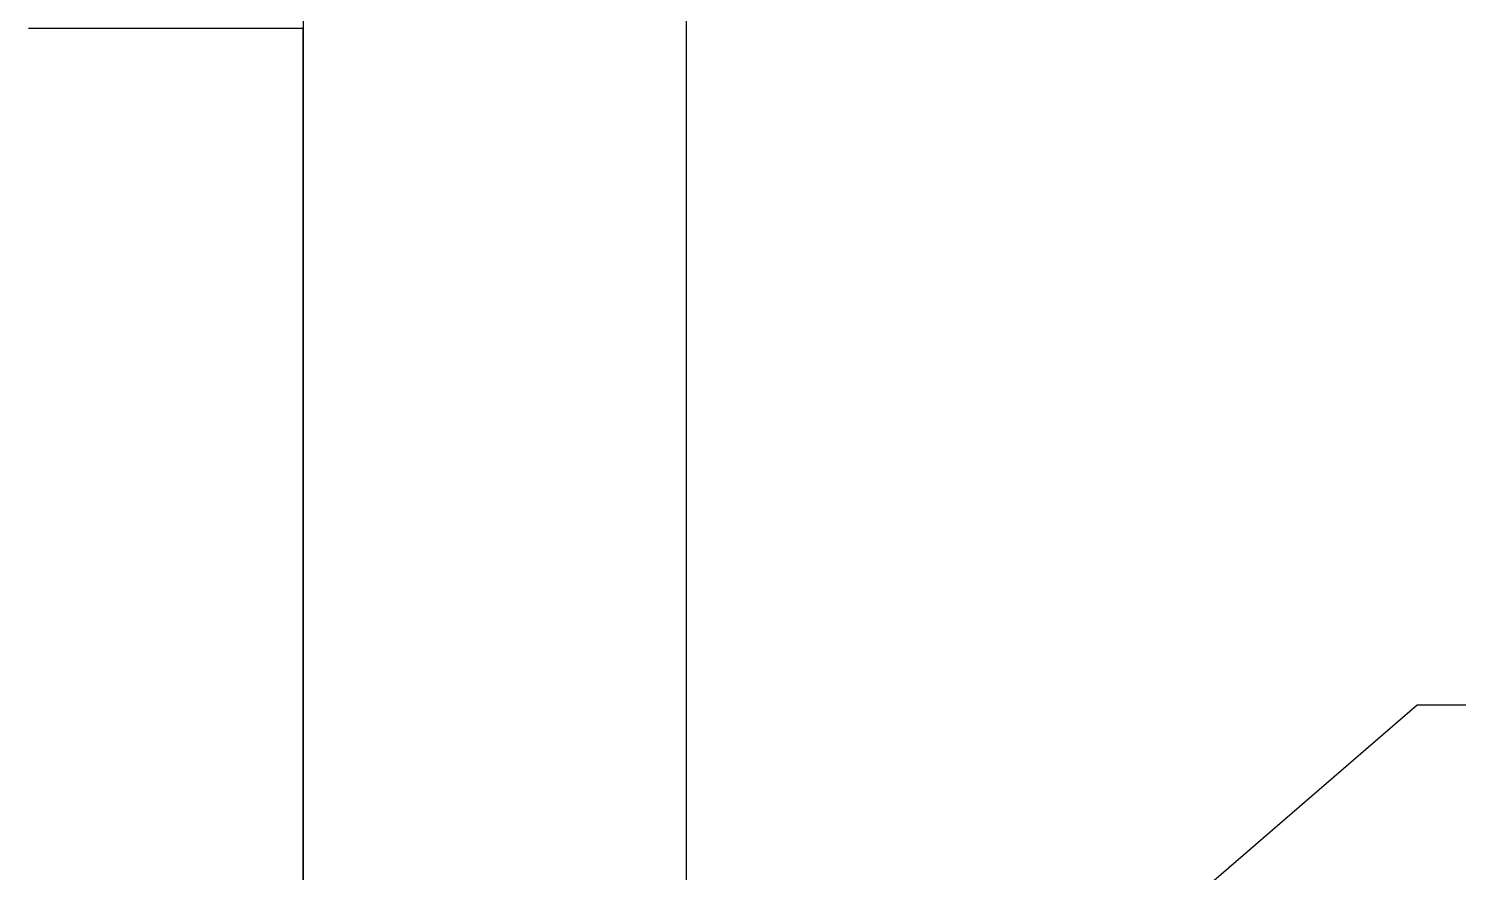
# Model space of a CAD drawing. Header units: millimetres. Extents: x 318 to 879, y 422 to 911.
# Drawn here: x 784.83 to 822.15, y 608.97 to 630.99 of the extents above; entities that cross this region are included whole.
import ezdxf

# ---------------------------------------------------------------- set-up
doc = ezdxf.new("R2010")
doc.units = ezdxf.units.MM

msp = doc.modelspace()

# ---------------------------------------------------------------- linework, layer by layer
at = {"color": 7, "linetype": 'Continuous', "lineweight": 30, "true_color": 0xffffff}
for p, q in [((791.992, 699.934), (791.992, 526.447)), ((801.992, 699.934), (801.992, 526.447)), ((791.992, 645.906), (791.992, 630.986)), ((791.992, 630.986), (784.826, 630.986)), ((791.992, 526.447), (791.992, 630.986))]:
    msp.add_line(p, q, dxfattribs=at)
at = {"color": 7, "lineweight": 30, "true_color": 0xffffff}
for p, q in [((787.748, 584.618), (821.073, 613.345)), ((821.073, 613.345), (865.005, 613.345))]:
    msp.add_line(p, q, dxfattribs=at)

doc.saveas('drawing.dxf')
